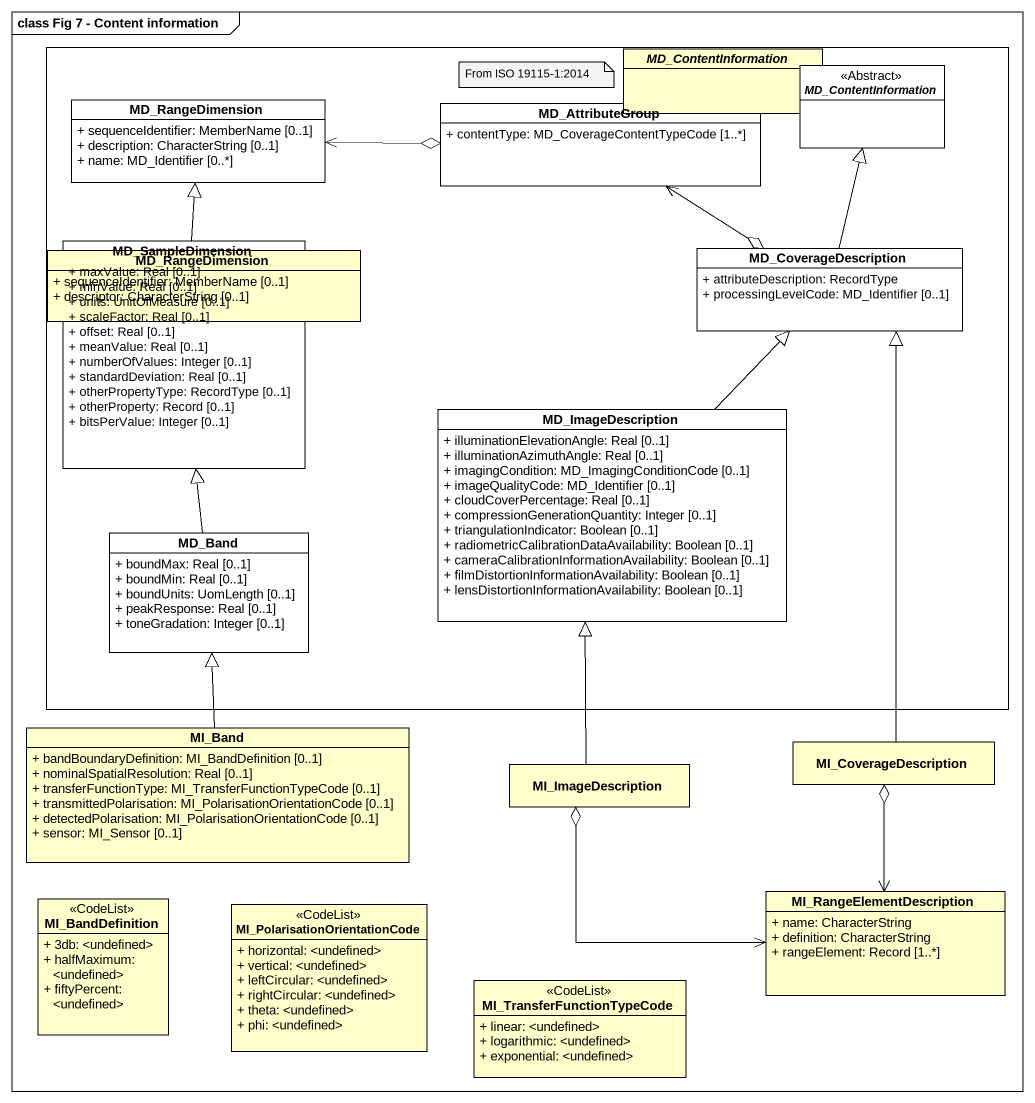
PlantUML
@startuml
mainframe class Fig 7 - Content information
hide circle
hide empty members
skinparam classAttributeIconSize 0
rectangle " " as rectangle1 {
  abstract class MD_ContentInformation
  abstract class "MD_ContentInformation" as MD_ContentInformation_2 <<Abstract>> #FFFFFF
  class MD_RangeDimension #FFFFFF {
    + sequenceIdentifier: MemberName [0..1]
    + description: CharacterString [0..1]
    + name: MD_Identifier [0..*]
  }
  class MD_AttributeGroup #FFFFFF {
    + contentType: MD_CoverageContentTypeCode [1..*]
  }
  class "MD_RangeDimension" as MD_RangeDimension_2 {
    + sequenceIdentifier: MemberName [0..1]
    + descriptor: CharacterString [0..1]
  }
  class MD_SampleDimension #FFFFFF {
    + maxValue: Real [0..1]
    + minValue: Real [0..1]
    + units: UnitOfMeasure [0..1]
    + scaleFactor: Real [0..1]
    + offset: Real [0..1]
    + meanValue: Real [0..1]
    + numberOfValues: Integer [0..1]
    + standardDeviation: Real [0..1]
    + otherPropertyType: RecordType [0..1]
    + otherProperty: Record [0..1]
    + bitsPerValue: Integer [0..1]
  }
  class MD_CoverageDescription #FFFFFF {
    + attributeDescription: RecordType
    + processingLevelCode: MD_Identifier [0..1]
  }
  class MD_ImageDescription #FFFFFF {
    + illuminationElevationAngle: Real [0..1]
    + illuminationAzimuthAngle: Real [0..1]
    + imagingCondition: MD_ImagingConditionCode [0..1]
    + imageQualityCode: MD_Identifier [0..1]
    + cloudCoverPercentage: Real [0..1]
    + compressionGenerationQuantity: Integer [0..1]
    + triangulationIndicator: Boolean [0..1]
    + radiometricCalibrationDataAvailability: Boolean [0..1]
    + cameraCalibrationInformationAvailability: Boolean [0..1]
    + filmDistortionInformationAvailability: Boolean [0..1]
    + lensDistortionInformationAvailability: Boolean [0..1]
  }
  class MD_Band #FFFFFF {
    + boundMax: Real [0..1]
    + boundMin: Real [0..1]
    + boundUnits: UomLength [0..1]
    + peakResponse: Real [0..1]
    + toneGradation: Integer [0..1]
  }
}
class MI_Band {
  + bandBoundaryDefinition: MI_BandDefinition [0..1]
  + nominalSpatialResolution: Real [0..1]
  + transferFunctionType: MI_TransferFunctionTypeCode [0..1]
  + transmittedPolarisation: MI_PolarisationOrientationCode [0..1]
  + detectedPolarisation: MI_PolarisationOrientationCode [0..1]
  + sensor: MI_Sensor [0..1]
}
class MI_ImageDescription
class MI_CoverageDescription
class MI_BandDefinition <<CodeList>> {
  + 3db: <undefined>
  + halfMaximum: <undefined>
  + fiftyPercent: <undefined>
}
class MI_RangeElementDescription {
  + name: CharacterString
  + definition: CharacterString
  + rangeElement: Record [1..*]
}
class "MI_PolarisationOrientationCode" as MI_PolarisationOrientationCo <<CodeList>> {
  + horizontal: <undefined>
  + vertical: <undefined>
  + leftCircular: <undefined>
  + rightCircular: <undefined>
  + theta: <undefined>
  + phi: <undefined>
}
class MI_TransferFunctionTypeCode <<CodeList>> {
  + linear: <undefined>
  + logarithmic: <undefined>
  + exponential: <undefined>
}
MD_RangeDimension <-right-o MD_AttributeGroup
MD_AttributeGroup <--o MD_CoverageDescription
MD_SampleDimension -up-|> MD_RangeDimension
MD_CoverageDescription -up-|> MD_ContentInformation_2
MD_ImageDescription -up-|> MD_CoverageDescription
MD_Band -up-|> MD_SampleDimension
MI_Band -up-|> MD_Band
MI_ImageDescription -up-|> MD_ImageDescription
MI_ImageDescription o-right-> MI_RangeElementDescription
MI_CoverageDescription -up-|> MD_CoverageDescription
MI_RangeElementDescription <-up-o MI_CoverageDescription
note as N1
  From ISO 19115-1:2014
end note
@enduml
